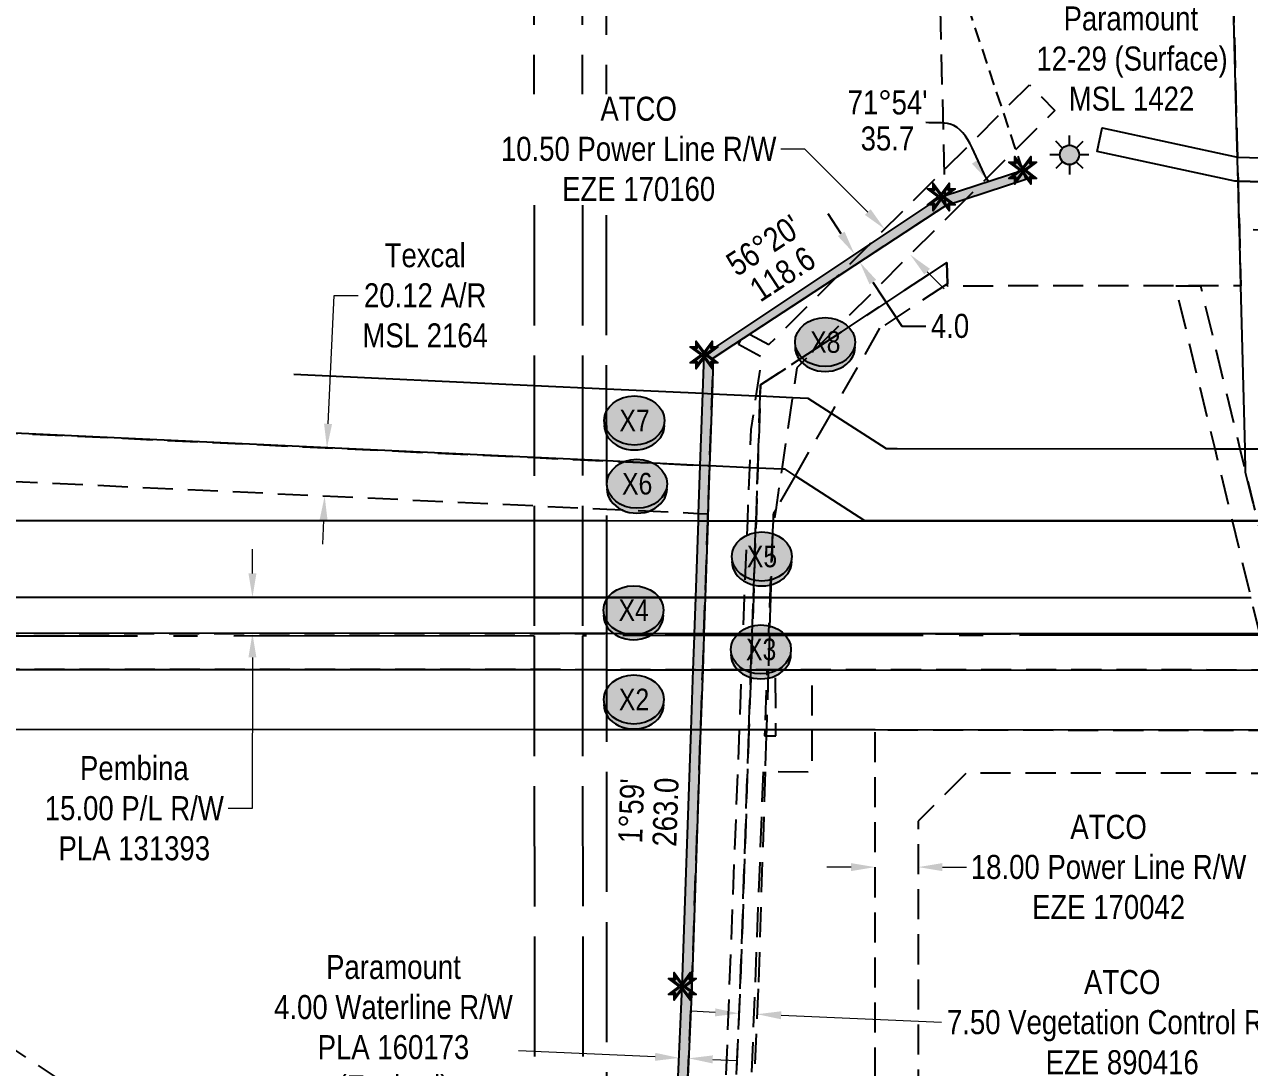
# Model space of a CAD drawing. Extents: x 497994 to 505890, y 6026126 to 6031630.
# Drawn here: x 501313 to 501822, y 6026991 to 6027425 of the extents above; entities that cross this region are included whole.
import ezdxf
from ezdxf.enums import TextEntityAlignment as Align

# ---------------------------------------------------------------- set-up
doc = ezdxf.new("R2010")
doc.units = 0
doc.header["$LTSCALE"] = 5
doc.header["$PDMODE"] = 3
doc.header["$PDSIZE"] = 20
for name, pattern in [('foc-ACCESSROAD', [3.75, 2.5, -1.25]), ('foc-FLOWLINE', [3.75, 2.5, -1.25]), ('foc-QUARTERLINE', [33, 25, -3, 2, -3]), ('foc-TIELINE', [1.875, 1.25, -0.625]), ('foc-UNSURVEYED', [12.5, 10, -2.5])]:
    doc.linetypes.add(name, pattern=pattern)
doc.layers.get('Defpoints').update_dxf_attribs({"color": 9})
for name, color, linetype, lineweight in [('C-RW-T', 13, 'Continuous', 9), ('F-EZE-T', 190, 'Continuous', 9), ('F-FLOWLINE-T', 190, 'Continuous', 9), ('F-RW-T', 190, 'Continuous', 9), ('F-VCE-T', 190, 'Continuous', 9), ('F-WS-T', 190, 'Continuous', 9)]:
    doc.layers.add(name, color=color, linetype=linetype, lineweight=lineweight)
for name, color, linetype in [('F-AR', 190, 'foc-ACCESSROAD'), ('F-EZE', 190, 'foc-FLOWLINE'), ('F-FLOWLINE', 190, 'foc-FLOWLINE'), ('F-RW', 190, 'Continuous'), ('F-VCE', 190, 'foc-FLOWLINE'), ('F-WS', 190, 'foc-ACCESSROAD'), ('F-WS-S', 8, 'Continuous'), ('L-BD1', 253, 'Continuous'), ('L-MON', 1, 'Continuous'), ('L-QSEC', 8, 'foc-QUARTERLINE'), ('L-TIE', 7, 'foc-TIELINE'), ('L-USEC', 7, 'foc-UNSURVEYED'), ('P-CROSSINGS', 250, 'Continuous'), ('P-PROPOSED', 10, 'Continuous'), ('P-PROPOSED-H', 21, 'Continuous'), ('P-TXT', 4, 'Continuous')]:
    doc.layers.add(name, color=color, linetype=linetype)
doc.styles.add('80CG', font='ARIALN.TTF', dxfattribs={"height": 10})
doc.styles.add('80L', font='ARIALN.TTF', dxfattribs={"height": 10})
doc.styles.add('Crossing', font='ARIALN.TTF', dxfattribs={"height": 10})
doc.dimstyles.new('Compass 5 000', dxfattribs={"dimscale": 5, "dimtxt": 9, "dimasz": 2, "dimexe": 0.2, "dimexo": 0.0625, "dimgap": 0.5, "dimtad": 0, "dimtih": 1, "dimtoh": 1, "dimzin": 0, "dimdsep": 46, "dimtxsty": '80CG', "dimcen": 0.1, "dimse1": 1, "dimse2": 1, "dimclrd": 256, "dimclrt": 256, "dimaunit": 1, "dimadec": 4, "dimazin": 0, "dimtfac": 0.06, "dimtofl": 0, "dimtmove": 0, "dimatfit": 1, "dimfxl": 0.2, "dimtolj": 1, "dimtzin": 0, "dimlwd": -1, "dimarcsym": 0})

# ---------------------------------------------------------------- blocks, each defined once
blk = doc.blocks.new('*D429')
at = {"layer": 'Defpoints', "color": 0, "transparency": 16777216}
for p in [(501602.87, 6026949.17), (501613.36, 6026948.77), (501613.01, 6026939.79)]:
    blk.add_point(p, dxfattribs=at)
at = {"layer": 'F-EZE-T', "transparency": 16777216}
for p, q in [((501592.53, 6026940.58), (501582.54, 6026940.97)), ((501623.01, 6026939.4), (501633.14, 6026939.01))]:
    blk.add_line(p, q, dxfattribs=at)
for points in [[(501592.6, 6026942.25), (501592.47, 6026938.92), (501602.53, 6026940.19)], [(501623.07, 6026941.07), (501622.94, 6026937.73), (501613.01, 6026939.79)]]:
    blk.add_solid(points, dxfattribs=at)
at = {"layer": 'F-EZE-T', "transparency": 16777216, "insert": (501692.28, 6026939.01), "char_height": 10, "attachment_point": 5, "style": '80CG'}
blk.add_mtext('\\A1;ATCO\\P10.50 Power Line R/W\\PEZE 170160', dxfattribs=at)
blk = doc.blocks.new('*D431')
at = {"layer": 'Defpoints', "color": 0, "transparency": 16777216}
for p in [(501684.3, 6027074.14), (501666.3, 6027045.79), (501684.3, 6027045.79)]:
    blk.add_point(p, dxfattribs=at)
at = {"layer": 'F-EZE-T', "transparency": 16777216}
for p, q in [((501656.3, 6027074.14), (501646.3, 6027074.14)), ((501694.3, 6027074.14), (501704.3, 6027074.14))]:
    blk.add_line(p, q, dxfattribs=at)
for points in [[(501656.3, 6027075.8), (501656.3, 6027072.47), (501666.3, 6027074.14)], [(501694.3, 6027075.8), (501694.3, 6027072.47), (501684.3, 6027074.14)]]:
    blk.add_solid(points, dxfattribs=at)
at = {"layer": 'F-EZE-T', "transparency": 16777216, "insert": (501763.44, 6027074.14), "char_height": 10, "attachment_point": 5, "style": '80CG'}
blk.add_mtext('\\A1;ATCO\\P18.00 Power Line R/W\\PEZE 170042', dxfattribs=at)
blk = doc.blocks.new('*D432')
at = {"layer": 'Defpoints', "color": 0, "transparency": 16777216}
for p in [(501609.79, 6027014.04), (501617.28, 6027013.72), (501617.25, 6027012.95)]:
    blk.add_point(p, dxfattribs=at)
at = {"layer": 'F-VCE-T', "transparency": 16777216}
for p, q in [((501599.77, 6027013.72), (501589.77, 6027014.16)), ((501627.24, 6027012.51), (501694.01, 6027009.58))]:
    blk.add_line(p, q, dxfattribs=at)
for points in [[(501599.84, 6027015.38), (501599.69, 6027012.05), (501609.76, 6027013.28)], [(501627.31, 6027014.18), (501627.17, 6027010.85), (501617.25, 6027012.95)]]:
    blk.add_solid(points, dxfattribs=at)
at = {"layer": 'F-VCE-T', "transparency": 16777216, "insert": (501769.11, 6027009.58), "char_height": 10, "attachment_point": 5, "style": '80CG'}
blk.add_mtext('\\A1;ATCO\\P7.50 Vegetation Control R/W\\PEZE 890416', dxfattribs=at)
blk = doc.blocks.new('*D444')
at = {"layer": 'Defpoints', "color": 0, "transparency": 16777216}
for p in [(501680.93, 6027328.86), (501637.26, 6027306.48), (501647.85, 6027295.87)]:
    blk.add_point(p, dxfattribs=at)
at = {"layer": 'F-EZE-T', "transparency": 16777216}
for p, q in [((501637.11, 6027372.81), (501627.11, 6027372.81)), ((501663.29, 6027346.56), (501637.11, 6027372.81)), ((501688, 6027321.78), (501695.06, 6027314.7))]:
    blk.add_line(p, q, dxfattribs=at)
for points in [[(501664.47, 6027347.74), (501662.11, 6027345.38), (501670.35, 6027339.48)], [(501689.18, 6027322.96), (501686.82, 6027320.6), (501680.93, 6027328.86)]]:
    blk.add_solid(points, dxfattribs=at)
at = {"layer": 'F-EZE-T', "transparency": 16777216, "insert": (501567.97, 6027372.81), "char_height": 10, "attachment_point": 5, "style": '80CG', "bg_fill": 3, "box_fill_scale": 1.1, "bg_fill_color": 256, "bg_fill_true_color": 13158600, "bg_fill_transparency": 0}
blk.add_mtext('\\A1;ATCO\\P10.50 Power Line R/W\\PEZE 170160', dxfattribs=at)
blk = doc.blocks.new('*D449')
at = {"layer": 'Defpoints', "color": 0, "transparency": 16777216}
for p in [(501438.31, 6027248.5), (501575.45, 6027242.08), (501574.51, 6027221.98)]:
    blk.add_point(p, dxfattribs=at)
at = {"layer": 'F-FLOWLINE-T', "transparency": 16777216}
for p, q in [((501438.78, 6027258.49), (501441.28, 6027311.9)), ((501441.28, 6027311.9), (501451.28, 6027311.9)), ((501436.9, 6027218.41), (501436.44, 6027208.42))]:
    blk.add_line(p, q, dxfattribs=at)
for points in [[(501437.11, 6027258.57), (501440.44, 6027258.41), (501438.31, 6027248.5)], [(501435.24, 6027218.49), (501438.57, 6027218.33), (501437.37, 6027228.4)]]:
    blk.add_solid(points, dxfattribs=at)
at = {"layer": 'F-FLOWLINE-T', "transparency": 16777216, "insert": (501479.18, 6027311.9), "char_height": 10, "attachment_point": 5, "style": '80CG'}
blk.add_mtext('\\A1;Texcal\\P20.12 A/R\\PMSL 2164', dxfattribs=at)
blk = doc.blocks.new('*D465')
at = {"layer": 'Defpoints', "color": 0, "transparency": 16777216}
for p in [(501369.52, 6027186.34), (501369.51, 6027171.34), (501407.31, 6027171.32)]:
    blk.add_point(p, dxfattribs=at)
at = {"layer": 'F-RW-T', "transparency": 16777216}
for p, q in [((501407.33, 6027196.32), (501407.33, 6027206.32)), ((501407.31, 6027161.32), (501407.27, 6027098.58)), ((501407.27, 6027098.58), (501397.27, 6027098.58))]:
    blk.add_line(p, q, dxfattribs=at)
for points in [[(501405.66, 6027196.32), (501408.99, 6027196.32), (501407.32, 6027186.32)], [(501405.64, 6027161.32), (501408.97, 6027161.32), (501407.31, 6027171.32)]]:
    blk.add_solid(points, dxfattribs=at)
at = {"layer": 'F-RW-T', "transparency": 16777216, "insert": (501358.19, 6027098.58), "char_height": 10, "attachment_point": 5, "style": '80CG'}
blk.add_mtext('\\A1;Pembina\\P15.00 P/L R/W\\PPLA 131393', dxfattribs=at)
blk = doc.blocks.new('GAS')
h = blk.add_hatch(color=255)
h.dxf.hatch_style = 1
edge = h.paths.add_edge_path()
edge.add_arc((0, 0), 0.9, 0, 360)
for p, q in [((-0.57, 0.57), (-1.14, 1.14)), ((0, 0.81), (0, 1.62)), ((0.57, 0.57), (1.14, 1.14)), ((-0.81, 0), (-1.62, 0)), ((1.62, 0), (0.81, 0)), ((-0.57, -0.57), (-1.14, -1.14)), ((0, -0.81), (0, -1.62)), ((1.14, -1.14), (0.57, -0.57))]:
    blk.add_line(p, q)
blk.add_circle((0, 0), 0.8)
blk = doc.blocks.new('*D516')
at = {"layer": 'Defpoints', "color": 0, "transparency": 16777216}
for p in [(501658.67, 6027329.8), (501659.9, 6027325.82), (501660.86, 6027326.45)]:
    blk.add_point(p, dxfattribs=at)
at = {"layer": 'P-TXT', "transparency": 16777216}
for p, q in [((501652.22, 6027337.53), (501646.74, 6027345.89)), ((501665.39, 6027317.46), (501677.39, 6027299.18)), ((501677.39, 6027299.18), (501687.39, 6027299.18))]:
    blk.add_line(p, q, dxfattribs=at)
for points in [[(501653.61, 6027338.44), (501650.83, 6027336.61), (501657.71, 6027329.17)], [(501666.78, 6027318.38), (501663.99, 6027316.55), (501659.9, 6027325.82)]]:
    blk.add_solid(points, dxfattribs=at)
at = {"layer": 'P-TXT', "transparency": 16777216, "insert": (501697.5, 6027299.18), "char_height": 10, "attachment_point": 5, "style": '80CG'}
blk.add_mtext('\\A1;4.0', dxfattribs=at)
blk = doc.blocks.new('xing2')
h = blk.add_hatch(color=50)
h.dxf.hatch_style = 1
edge = h.paths.add_edge_path()
edge.add_ellipse((0, 0), major_axis=(-12.5, 0), ratio=0.816297, start_angle=0, end_angle=360)
h = blk.add_hatch(color=250)
h.dxf.hatch_style = 1
edge = h.paths.add_edge_path()
edge.add_ellipse((0, -2.05), major_axis=(-12.5, 0), ratio=0.816297, start_angle=0, end_angle=180)
edge.add_line((12.5, -2.05), (12.5, 0))
edge.add_ellipse((0, 0), major_axis=(-12.5, 0), ratio=0.816297, start_angle=0, end_angle=180, ccw=False)
edge.add_line((-12.5, 0), (-12.5, -2.05))
at = {"color": 250}
blk.add_ellipse((0, 0), major_axis=(-12.5, 0), ratio=0.816297, dxfattribs=at)
blk.add_ellipse((0, -2.05), major_axis=(-12.5, 0), ratio=0.816297, start_param=0, end_param=3.141593, dxfattribs=at)
at = {"color": 250, "style": 'Crossing'}
blk.add_attdef('CROSSING', text='', height=9, dxfattribs=at).set_placement((0.09, 0.02), align=Align.MIDDLE_CENTER)
at = {"color": 250, "style": 'Crossing', "flags": 1}
for tag, p in [('OWNER', (0.09, -12.49)), ('DESCRIPTION', (0.09, -25.77)), ('LOCATION', (0.09, -39.3)), ('DWG_REF', (0.09, -52.84))]:
    blk.add_attdef(tag, text='', height=9, dxfattribs=at).set_placement(p, align=Align.MIDDLE_CENTER)
blk = doc.blocks.new('*D523')
at = {"layer": 'C-RW-T', "transparency": 16777216}
for p, q in [((501574.8, 6026995.22), (501518.02, 6026997.75)), ((501598.77, 6026994.15), (501608.76, 6026993.71))]:
    blk.add_line(p, q, dxfattribs=at)
for points in [[(501574.87, 6026996.89), (501574.72, 6026993.56), (501584.79, 6026994.78)], [(501598.84, 6026995.82), (501598.7, 6026992.49), (501588.78, 6026994.6)]]:
    blk.add_solid(points, dxfattribs=at)
at = {"layer": 'Defpoints', "color": 0, "transparency": 16777216}
for p in [(501584.79, 6026994.78), (501584.1, 6026979.24), (501588.09, 6026979.06)]:
    blk.add_point(p, dxfattribs=at)
at = {"layer": 'C-RW-T', "transparency": 16777216, "insert": (501465.98, 6026997.75), "char_height": 10, "attachment_point": 5, "style": '80CG'}
blk.add_mtext('\\A1;Paramount\\P4.00 Waterline R/W\\PPLA 160173\\P(Expired)\\P(To be Cancelled)', dxfattribs=at)
blk = doc.blocks.new('TEMP')
h = blk.add_hatch(color=255)
h.dxf.hatch_style = 1
h.paths.add_polyline_path([(0, 0.25), (-0.67, 1.15), (-0.67, 0.67), (-1.15, 0.67), (-0.25, 0), (-1.15, -0.67), (-0.67, -0.67), (-0.67, -1.15), (0, -0.25), (0.67, -1.15), (0.67, -0.67), (1.15, -0.67), (0.25, 0), (1.15, 0.67), (0.67, 0.67), (0.67, 1.15)])
h.paths.add_polyline_path([(0.57, 0.85), (0.57, 0.57), (0.85, 0.57), (0.08, 0), (0.85, -0.57), (0.57, -0.57), (0.57, -0.85), (0, -0.08), (-0.57, -0.85), (-0.57, -0.57), (-0.85, -0.57), (-0.08, 0), (-0.85, 0.57), (-0.57, 0.57), (-0.57, 0.85), (0, 0.08)], flags=16)
h = blk.add_hatch(color=1)
h.dxf.hatch_style = 1
h.paths.add_polyline_path([(0, 0.08), (-0.57, 0.85), (-0.57, 0.57), (-0.85, 0.57), (-0.08, 0), (-0.85, -0.57), (-0.57, -0.57), (-0.57, -0.85), (0, -0.08), (0.57, -0.85), (0.57, -0.57), (0.85, -0.57), (0.08, 0), (0.85, 0.57), (0.57, 0.57), (0.57, 0.85)])
at = {"color": 1}
for p, q in [((-0.08, 0), (0.08, 0)), ((0, 0.08), (0, -0.08))]:
    blk.add_line(p, q, dxfattribs=at)
at = {"color": 255, "flags": 128}
blk.add_lwpolyline([(-0.25, 0), (-1.15, 0.67), (-0.67, 0.67), (-0.67, 1.15), (0, 0.25), (0.67, 1.15), (0.67, 0.67), (1.15, 0.67), (0.25, 0), (1.15, -0.67), (0.67, -0.67), (0.67, -1.15), (0, -0.25), (-0.67, -1.15), (-0.67, -0.67), (-1.15, -0.67)], close=True, dxfattribs=at)
at = {"color": 1, "flags": 128}
blk.add_lwpolyline([(-0.08, 0), (-0.85, 0.57), (-0.57, 0.57), (-0.57, 0.85), (0, 0.08), (0.57, 0.85), (0.57, 0.57), (0.85, 0.57), (0.08, 0), (0.85, -0.57), (0.57, -0.57), (0.57, -0.85), (0, -0.08), (-0.57, -0.85), (-0.57, -0.57), (-0.85, -0.57)], close=True, dxfattribs=at)

msp = doc.modelspace()

# ---------------------------------------------------------------- hatches: boundary and pattern name
at = {"layer": 'P-PROPOSED-H'}
h = msp.add_hatch(color=256, dxfattribs=at)
h.dxf.hatch_style = 1
h.paths.add_polyline_path([(501581.525, 6026831.191), (501580.893, 6026817.319), (501580.693, 6026812.766), (501554.849, 6026828.424), (501524.682, 6026846.699), (501515.086, 6026852.513), (501517.158, 6026855.934), (501524.68, 6026851.377), (501554.847, 6026833.099), (501575.547, 6026820.558), (501576.995, 6026819.68), (501577.612, 6026833.562), (501586.111, 6027024.491), (501589.807, 6027131.248), (501590.671, 6027156.234), (501591.162, 6027170.384), (501591.19, 6027171.222), (501591.71, 6027186.224), (501592.817, 6027218.215), (501592.917, 6027221.117), (501593.614, 6027241.231), (501594.652, 6027271.221), (501595.204, 6027287.184), (501693.847, 6027352.88), (501695.48, 6027353.414), (501727.741, 6027363.957), (501728.983, 6027360.157), (501695.589, 6027349.243), (501599.021, 6027285.874), (501598.515, 6027271.04), (501597.492, 6027241.049), (501596.806, 6027220.935), (501596.713, 6027218.213), (501595.621, 6027186.221), (501595.109, 6027171.22), (501595.081, 6027170.388), (501594.598, 6027156.232), (501593.745, 6027131.245), (501590.097, 6027024.326)])

# ---------------------------------------------------------------- linework, layer by layer
at = {"layer": 'F-AR', "flags": 128}
for points in [[(502446.152, 6027374.68), (502419.528, 6027374.707), (502411.879, 6027374.715), (502409.836, 6027374.717), (502397.537, 6027374.729), (502390.157, 6027374.737), (502387.845, 6027374.739), (502379.222, 6027374.747), (502372.125, 6027374.754), (502369.534, 6027374.757), (502346.205, 6027374.781), (502157.127, 6027374.972), (502057.621, 6027332.808), (501827.894, 6027339.088), (501817.829, 6027339.363), (501817.603, 6027348.103), (501817.31, 6027359.374), (501827.375, 6027359.1), (502053.823, 6027352.908), (502153.076, 6027394.965), (502346.193, 6027394.771), (502383.621, 6027394.733), (502385.63, 6027394.731), (502393.115, 6027394.723), (502401.934, 6027394.714), (502403.662, 6027394.712), (502411.432, 6027394.705), (502420.134, 6027394.696), (502423.941, 6027394.692), (502425.361, 6027394.691), (502433.423, 6027394.683), (502445.27, 6027394.671), (502446.14, 6027394.67)], [(500978.674, 6027270.004), (501024.031, 6027267.881), (501524.505, 6027244.465), (501554.665, 6027243.054), (501593.614, 6027241.231), (501597.492, 6027241.049), (501596.806, 6027220.935), (501592.917, 6027221.117), (501554.674, 6027222.907), (501524.514, 6027224.318), (500939.22, 6027251.704), (500931.524, 6027252.065), (500919.331, 6027252.636), (500911.4, 6027253.007), (500911.393, 6027269.972)]]:
    msp.add_lwpolyline(points, dxfattribs=at)
at = {"layer": 'F-EZE', "flags": 128}
for points in [[(502446.121, 6027425.451), (502443.971, 6027422.264), (502430.565, 6027402.402), (502425.361, 6027394.691), (502411.879, 6027374.715), (502385.932, 6027336.271), (502368.331, 6027310.193), (502346.263, 6027277.5), (502306.863, 6027219.121), (502285.24, 6027187.085), (502275.107, 6027172.071), (502274.429, 6027171.065), (502264.976, 6027157.062), (502248.144, 6027132.073), (502250.752, 6027132.077), (502260.785, 6027132.094), (502263.371, 6027132.099), (502263.468, 6027123.325), (502253.904, 6027114.113), (502238.116, 6027114.105), (502223.567, 6027093.419), (502208.844, 6027103.774), (502216.078, 6027114.06), (501861.212, 6027113.166), (501850.866, 6027113.142), (501840.513, 6027113.137), (501832.343, 6027113.124), (501704.289, 6027113.273), (501684.3, 6027093.244), (501684.3, 6026969.126), (501666.3, 6026969.127), (501666.3, 6027131.199), (501832.405, 6027131.116), (501836.138, 6027131.124), (501846.49, 6027131.139), (501856.833, 6027131.161), (502216.639, 6027132), (502226.103, 6027132.022), (502242.964, 6027157.013), (502252.45, 6027171.042), (502253.112, 6027172.023), (502263.262, 6027187.036), (502284.92, 6027219.072), (502346.244, 6027309.783), (502349.789, 6027315.027), (502367.387, 6027341.056), (502390.157, 6027374.737), (502403.662, 6027394.712), (502410.414, 6027404.7), (502439.862, 6027448.26), (502426.877, 6027448.275), (502426.899, 6027466.273), (502433.094, 6027466.261), (502441.972, 6027466.25), (502446.097, 6027466.247)], [(500622.853, 6027169.973), (500722.854, 6027169.915), (500723.786, 6027170.478), (501028.438, 6027170.936), (501050.586, 6027170.971), (501301.869, 6027171.377), (501524.538, 6027171.257), (501554.697, 6027171.24), (501591.19, 6027171.222), (501595.109, 6027171.22), (501611.881, 6027171.211), (501615.197, 6027171.21), (501622.381, 6027171.208), (501826.406, 6027171.131), (501832.534, 6027171.095), (501836.761, 6027171.141), (501847.106, 6027171.151), (502226.516, 6027171.963), (502235.041, 6027171.982), (502238.201, 6027171.989), (502244.858, 6027172.004), (502253.112, 6027172.023), (502256.543, 6027172.03), (502266.898, 6027172.053), (502275.107, 6027172.071), (502278.582, 6027172.08), (502314.397, 6027172.16), (502336.053, 6027172.208), (502340.232, 6027172.218), (502342.696, 6027171.139), (502346.329, 6027169.55), (502485.694, 6027108.559)], [(502478.987, 6027095.149), (502346.339, 6027153.203), (502343.385, 6027154.495), (502329.954, 6027157.208), (502320.447, 6027157.186), (502308.568, 6027157.16), (502298.578, 6027157.137), (502286.767, 6027157.111), (502268.14, 6027157.07), (502264.976, 6027157.062), (502256.312, 6027157.043), (502246.101, 6027157.02), (502242.964, 6027157.013), (502234.272, 6027156.994), (501850.757, 6027156.142), (501840.414, 6027156.12), (501832.492, 6027156.102), (501830.064, 6027156.104), (501621.907, 6027156.217), (501621.241, 6027156.218), (501614.69, 6027156.221), (501613.734, 6027156.221), (501611.407, 6027156.223), (501610.738, 6027156.223), (501594.598, 6027156.232), (501590.671, 6027156.234), (501554.704, 6027156.254), (501524.545, 6027156.271), (501301.881, 6027156.392), (501072.897, 6027156.023), (501050.758, 6027155.988), (500723.839, 6027155.482), (500722.858, 6027155.709), (500622.857, 6027155.553)]]:
    msp.add_lwpolyline(points, dxfattribs=at)
for points in [[(501704.19, 6027352.054), (501641.918, 6027289.953), (501633.776, 6027281.834), (501631.934, 6027269.477), (501629.612, 6027253.899), (501627.487, 6027239.646), (501624.967, 6027222.738), (501624.29, 6027218.198), (501623.691, 6027213.886), (501622.523, 6027186.204), (501621.992, 6027171.209), (501615.198, 6027171.214), (501611.881, 6027171.213), (501611.49, 6027171.214), (501612.019, 6027186.21), (501613.328, 6027218.206), (501614.169, 6027240.269), (501614.783, 6027256.109), (501616.881, 6027270.181), (501619.268, 6027286.195), (501609.448, 6027291.448), (501610.494, 6027293.403), (501612.277, 6027296.736), (501614.093, 6027295.764), (501622.177, 6027291.44), (501650.414, 6027319.599), (501663.561, 6027332.709), (501695.199, 6027364.26), (501730.527, 6027399.493), (501741.114, 6027388.877), (501710.464, 6027358.311), (501704.19, 6027352.054)], [(501620.441, 6027131.23), (501620.343, 6027128.715), (501621.038, 6027128.717), (501625.009, 6027128.726), (501625.003, 6027131.227), (501624.945, 6027156.22), (501639.937, 6027156.206), (501639.996, 6027131.219), (501640.037, 6027113.648), (501620.564, 6027113.719), (501619.761, 6027113.721), (501614.142, 6026968.892), (501609.516, 6026849.674), (501602.583, 6026849.979), (501599.032, 6026850.135), (501609.939, 6027131.236), (501610.856, 6027156.223), (501611.407, 6027156.223), (501613.734, 6027156.221), (501614.69, 6027156.221), (501621.326, 6027156.218), (501620.441, 6027131.23)]]:
    msp.add_lwpolyline(points, close=True, dxfattribs=at)
at = {"layer": 'F-FLOWLINE', "flags": 128}
msp.add_lwpolyline([(501966.164, 6026601.767), (501976.628, 6026595.65), (501964.24, 6026595.673), (501953.602, 6026595.693), (501944.394, 6026601.087), (501916.752, 6026617.277), (501907.563, 6026622.659), (501905.423, 6026623.912), (501829.798, 6026668.207), (501828.487, 6026668.975), (501786.949, 6026693.652), (501780.163, 6026697.664), (501765.734, 6026706.321), (501757.262, 6026711.403), (501741.383, 6026720.93), (501607.845, 6026801.049), (501606.405, 6026801.913), (501600.565, 6026805.416), (501597.698, 6026807.139), (501580.893, 6026817.319), (501579.438, 6026818.2), (501576.995, 6026819.68), (501575.547, 6026820.558), (501554.847, 6026833.099), (501524.68, 6026851.377), (501517.158, 6026855.934), (501515.711, 6026856.811), (501514.753, 6026857.392), (501335.46, 6026966.025), (501323.752, 6026973.119), (501087.968, 6027131.061), (501050.758, 6027155.988), (501029.751, 6027170.054), (501028.438, 6027170.936), (501006.105, 6027185.901), (500958.45, 6027217.824), (500919.335, 6027244.026), (500919.333, 6027247.911), (500919.331, 6027252.636), (500931.524, 6027252.065), (500931.525, 6027250.775), (500932.151, 6027250.356), (500980.637, 6027217.858), (501028.266, 6027185.936), (501050.586, 6027170.971), (501051.935, 6027170.065), (501072.897, 6027156.023), (501110.086, 6027131.096), (501332.034, 6026982.341), (501514.526, 6026871.783), (501524.674, 6026865.634), (501554.841, 6026847.358), (501577.612, 6026833.562), (501581.525, 6026831.191), (501598.355, 6026820.997), (501601.233, 6026819.251), (501606.985, 6026815.769), (501608.554, 6026814.819), (501754.376, 6026726.468), (501769.323, 6026717.412), (501770.164, 6026716.902), (501778.589, 6026711.799), (501798.116, 6026699.968), (501799.679, 6026699.073), (501841.415, 6026674.701), (501842.943, 6026673.807), (501926.123, 6026625.177), (501927.723, 6026624.242), (501937.47, 6026618.542), (501966.164, 6026601.767)], close=True, dxfattribs=at)
at = {"layer": 'F-RW'}
for points in [[(501823.533, 6027225.543), (501820.454, 6027238.245), (501820.197, 6027248.109), (501818.437, 6027315.935), (501817.829, 6027339.363), (501817.603, 6027348.103), (501817.31, 6027359.374), (501817.084, 6027368.127), (501817.05, 6027369.406), (501816.824, 6027378.158), (501815.275, 6027437.876)], [(501827.375, 6027359.1), (501817.31, 6027359.374), (501815.989, 6027359.408), (501758.722, 6027371.788), (501760.823, 6027381.561), (501817.05, 6027369.406), (501827.115, 6027369.119)], [(501424.542, 6027279.181), (501524.492, 6027274.505), (501554.652, 6027273.093), (501594.652, 6027271.221), (501598.515, 6027271.04), (501616.881, 6027270.181), (501618.54, 6027270.103), (501631.934, 6027269.477), (501638.296, 6027269.179), (501647.989, 6027262.937), (501670.898, 6027248.182), (501675.531, 6027248.18), (501807.71, 6027248.114), (501818.064, 6027248.11), (501820.196, 6027248.109), (501830.252, 6027248.104), (501832.542, 6027248.103), (502255.316, 6027249.044), (502320.577, 6027350.78), (502346.223, 6027344.526), (502350.915, 6027343.382), (502366.406, 6027339.605), (502385.104, 6027335.046), (502446.185, 6027320.274)], [(502446.203, 6027289.321), (502438.679, 6027291.165), (502367.294, 6027308.657), (502348.583, 6027313.241), (502346.242, 6027313.815), (502333.944, 6027316.829), (502270.927, 6027219.044), (502266.849, 6027219.034), (502259.703, 6027219.019), (501835.692, 6027218.103), (501832.567, 6027218.096), (501825.337, 6027218.1), (501814.983, 6027218.105), (501662.106, 6027218.18), (501633.067, 6027236.882), (501628.877, 6027239.581), (501627.487, 6027239.646), (501617.526, 6027240.112), (501614.169, 6027240.269), (501597.492, 6027241.049), (501593.614, 6027241.231), (501554.665, 6027243.054), (501524.505, 6027244.465), (501024.031, 6027267.882)], [(501301.832, 6027218.358), (501524.517, 6027218.248), (501554.676, 6027218.233), (501592.817, 6027218.215), (501596.713, 6027218.213), (501613.342, 6027218.204), (501616.33, 6027218.204), (501616.786, 6027218.203), (501623.854, 6027218.198), (501662.106, 6027218.18), (501814.983, 6027218.105), (501825.337, 6027218.1)], [(501822.75, 6027186.102), (501622.855, 6027186.207), (501622.498, 6027186.207), (501615.705, 6027186.211), (501614.99, 6027186.211), (501612.355, 6027186.213), (501611.993, 6027186.213), (501595.621, 6027186.221), (501591.71, 6027186.224), (501554.69, 6027186.243), (501524.531, 6027186.258), (501301.856, 6027186.375)], [(501301.856, 6027186.375), (501524.531, 6027186.258), (501554.69, 6027186.243), (501591.71, 6027186.224), (501595.621, 6027186.221), (501611.993, 6027186.213), (501612.355, 6027186.213), (501614.99, 6027186.211), (501615.705, 6027186.211), (501622.498, 6027186.207), (501622.855, 6027186.207), (501822.75, 6027186.102)], [(501826.406, 6027171.131), (501622.381, 6027171.208), (501615.197, 6027171.21), (501611.881, 6027171.211), (501595.109, 6027171.22), (501591.19, 6027171.222), (501554.697, 6027171.24), (501524.538, 6027171.257), (501301.869, 6027171.377)], [(501301.881, 6027156.392), (501524.545, 6027156.271), (501554.704, 6027156.254), (501590.671, 6027156.234), (501594.598, 6027156.231), (501610.738, 6027156.223), (501611.407, 6027156.222), (501613.734, 6027156.221), (501614.69, 6027156.22), (501621.241, 6027156.217), (501621.907, 6027156.216), (501830.064, 6027156.103)], [(502467.817, 6027072.812), (502346.355, 6027125.978), (502332.01, 6027132.257), (502294.457, 6027132.17), (502272.601, 6027132.119), (502263.371, 6027132.097), (502260.785, 6027132.091), (502250.752, 6027132.07), (502248.144, 6027132.065), (502226.103, 6027132.014), (502216.639, 6027131.992), (501856.833, 6027131.165), (501846.49, 6027131.141), (501836.138, 6027131.124), (501832.405, 6027131.116), (501666.3, 6027131.203), (501621.117, 6027131.23), (501613.846, 6027131.234), (501610.618, 6027131.235), (501593.745, 6027131.245), (501589.807, 6027131.247), (501554.715, 6027131.267), (501524.556, 6027131.283), (501301.906, 6027131.405)]]:
    msp.add_lwpolyline(points, dxfattribs=at)
at = {"layer": 'F-VCE'}
msp.add_lwpolyline([(501607.816, 6026969.13), (501610.205, 6027023.496), (501613.846, 6027131.234), (501614.69, 6027156.221), (501615.17, 6027170.406), (501615.197, 6027171.211), (501615.705, 6027186.211), (501616.786, 6027218.203), (501617.297, 6027233.341), (501617.526, 6027240.112), (501618.54, 6027270.103), (501618.696, 6027274.715), (501641.918, 6027289.953), (501696.201, 6027325.576), (501696.43, 6027316.753), (501668.2, 6027298.229), (501647.989, 6027262.937), (501633.067, 6027236.882), (501624.967, 6027222.738), (501623.953, 6027220.969), (501623.86, 6027218.197), (501623.713, 6027213.884), (501622.855, 6027186.207), (501622.381, 6027171.208), (501622.355, 6027170.413), (501621.907, 6027156.216), (501621.117, 6027131.23), (501621.038, 6027128.717), (501620.564, 6027113.719), (501617.712, 6027023.495), (501615.327, 6026969.13)], dxfattribs=at)
at = {"layer": 'F-WS', "flags": 128}
msp.add_lwpolyline([(501815.275, 6027437.876), (501816.824, 6027378.158), (501817.05, 6027369.406), (501817.084, 6027368.127), (501817.31, 6027359.374), (501817.603, 6027348.103), (501817.829, 6027339.363), (501818.437, 6027315.935), (501801.633, 6027315.919), (501791.282, 6027315.907), (501696.455, 6027315.812), (501696.43, 6027316.753), (501696.201, 6027325.576), (501618.696, 6027274.715), (501618.54, 6027270.103), (501617.526, 6027240.112), (501617.297, 6027233.341), (501616.786, 6027218.203), (501615.705, 6027186.211), (501615.197, 6027171.21), (501615.17, 6027170.406), (501614.69, 6027156.221), (501613.846, 6027131.234), (501610.205, 6027023.496), (501607.814, 6026969.13), (501602.781, 6026854.505), (501602.323, 6026844.06), (501601.734, 6026830.652), (501601.233, 6026819.251), (501601.108, 6026816.655), (501600.565, 6026805.416), (501592.342, 6026635.027), (501592.3, 6026634.159), (501591.569, 6026619.018), (501590.898, 6026606.77), (501590.524, 6026599.559), (501590.497, 6026597.776), (501589.063, 6026567.087), (501568.628, 6026560.038), (501569.757, 6026588.162), (501569.81, 6026589.467), (501570.196, 6026597.537), (501580.693, 6026812.766), (501580.893, 6026817.319), (501581.525, 6026831.191), (501590.097, 6027024.326), (501593.745, 6027131.245), (501594.598, 6027156.232), (501595.081, 6027170.388), (501595.109, 6027171.22), (501595.621, 6027186.221), (501596.713, 6027218.213), (501596.806, 6027220.935), (501597.492, 6027241.049), (501598.515, 6027271.04), (501599.021, 6027285.874), (501695.589, 6027349.243), (501695.48, 6027353.414), (501693.293, 6027437.753), (501704.81, 6027437.765), (501724.824, 6027437.832), (501732.327, 6027437.793), (501815.275, 6027437.876)], close=True, dxfattribs=at)
msp.add_lwpolyline([(501749.955, 6026146.179), (501873.366, 6026259.3), (501896.198, 6026280.22), (501954.117, 6026333.31), (501954.099, 6026342.797), (501954.091, 6026346.509), (501954.033, 6026376.667), (501931.748, 6026376.645), (501923.466, 6026376.637), (501912.896, 6026376.626), (501892.25, 6026376.606), (501879.923, 6026376.594), (501884.211, 6026405.589), (501884.939, 6026410.517), (501885.672, 6026415.476), (501886.529, 6026421.275), (501894.68, 6026476.396), (501894.854, 6026477.572), (501898.111, 6026499.599), (501861.355, 6026496.715), (501853.764, 6026496.119), (501843.801, 6026495.337), (501833.837, 6026494.555), (501789.878, 6026491.106), (501791.267, 6026468.28), (501835.694, 6026471.767), (501836.799, 6026458.197), (501848.282, 6026430.456), (501697.715, 6026418.641), (501692.176, 6026488.873), (501691.39, 6026498.845), (501686.61, 6026559.451), (501685.411, 6026574.647), (501650.544, 6026571.912), (501644.528, 6026571.441), (501639.778, 6026571.067), (501637.506, 6026570.889), (501634.26, 6026570.634), (501619.682, 6026569.601), (501619.279, 6026569.466), (501618.639, 6026569.265), (501611.654, 6026568.859), (501589.063, 6026567.087), (501590.509, 6026597.777), (501621.029, 6026599.483), (501641.106, 6026600.605), (501646.635, 6026600.914), (501652.673, 6026601.251), (501672.336, 6026602.35), (501680.094, 6026602.819), (501683.455, 6026603.022), (501696.985, 6026603.84), (501717.224, 6026605.086), (501916.752, 6026617.277), (501937.47, 6026618.542), (501967.532, 6026620.38), (501966.014, 6026627.245), (501965.881, 6026627.769), (501963.505, 6026636.613), (501962.631, 6026639.864), (501959.298, 6026652.222), (501956.83, 6026661.507), (501942.363, 6026716.16), (501931.915, 6026755.41), (501926.721, 6026774.927), (501925.907, 6026777.758), (501924.643, 6026782.738), (501921.596, 6026794.002), (501920.752, 6026797.362), (501880.674, 6026947.971), (501840.513, 6027113.137), (501836.138, 6027131.124), (501830.064, 6027156.103), (501827.11, 6027168.251), (501826.533, 6027170.608), (501826.406, 6027171.131), (501822.75, 6027186.102), (501821.198, 6027192.46), (501814.983, 6027218.105), (501807.71, 6027248.115), (501791.282, 6027315.907), (501801.633, 6027315.919), (501818.064, 6027248.11), (501820.455, 6027238.245), (501823.533, 6027225.543), (501823.747, 6027224.662), (501825.337, 6027218.1), (501830.974, 6027194.839), (501831.162, 6027194.068), (501833.109, 6027186.099), (501834.643, 6027179.817), (501834.831, 6027179.048), (501836.761, 6027171.141), (501836.888, 6027170.618), (501837.083, 6027169.826), (501838.306, 6027164.793), (501840.065, 6027157.56), (501840.414, 6027156.12), (501846.063, 6027132.892), (501846.49, 6027131.139), (501850.437, 6027114.906), (501850.866, 6027113.142), (501890.427, 6026950.45), (501927.359, 6026811.111), (501929.102, 6026804.535), (501929.762, 6026802.026), (501929.961, 6026801.284), (501931.747, 6026794.556), (501932.98, 6026789.893), (501933.832, 6026786.65), (501934.148, 6026785.464), (501935.056, 6026782.062), (501935.909, 6026778.841), (501940.252, 6026762.475), (501941.089, 6026759.316), (501950.581, 6026723.543), (501950.997, 6026721.902), (501951.481, 6026720.051), (501975.48, 6026629.633), (501976.065, 6026627.43), (501978.348, 6026627.351), (501986.575, 6026627.069), (502012.153, 6026626.191), (502018.163, 6026625.985), (502021.212, 6026625.88), (502065.172, 6026624.372), (502075.167, 6026623.846), (502189.231, 6026617.847), (502313.672, 6026665.692), (502346.625, 6026678.532), (502445.018, 6026716.874), (502457.01, 6026721.803)], dxfattribs=at)
at = {"layer": 'L-QSEC', "flags": 128}
for points in [[(501524.538, 6027170.321), (500722.853, 6027169.915)], [(502346.328, 6027171.143), (501544.645, 6027170.341)]]:
    msp.add_lwpolyline(points, dxfattribs=at)
at = {"layer": 'L-TIE', "flags": 128}
msp.add_lwpolyline([(501727.741, 6027363.957), (501524.18, 6027974.435)], dxfattribs=at)
at = {"layer": 'L-USEC', "flags": 128}
for points in [[(501524.18, 6027974.436), (501524.538, 6027170.321)], [(501544.286, 6027974.445), (501544.645, 6027170.33)], [(501554.699, 6027170.351), (501554.338, 6027974.466)], [(501524.538, 6027170.321), (501524.896, 6026366.208)], [(501544.645, 6027170.33), (501545.002, 6026366.228)], [(501555.05, 6026376.291), (501554.699, 6027170.351)]]:
    msp.add_lwpolyline(points, dxfattribs=at)
at = {"layer": 'P-PROPOSED'}
msp.add_lwpolyline([(501577.612, 6026833.562), (501586.111, 6027024.491), (501589.807, 6027131.248), (501590.671, 6027156.234), (501591.162, 6027170.384), (501591.19, 6027171.222), (501591.71, 6027186.224), (501592.817, 6027218.215), (501592.917, 6027221.117), (501593.614, 6027241.231), (501594.652, 6027271.221), (501595.204, 6027287.184), (501693.847, 6027352.88), (501695.48, 6027353.414), (501727.741, 6027363.957), (501728.983, 6027360.157), (501695.589, 6027349.243), (501599.021, 6027285.874), (501598.515, 6027271.04), (501597.492, 6027241.049), (501596.806, 6027220.935), (501596.713, 6027218.213), (501595.621, 6027186.221), (501595.109, 6027171.22), (501595.081, 6027170.388), (501594.598, 6027156.232), (501593.745, 6027131.245), (501590.097, 6027024.326), (501581.525, 6026831.191)], dxfattribs=at)

# ---------------------------------------------------------------- block references
at = {"layer": 'F-WS-S', "xscale": 4.997354999999984, "yscale": 4.997354999999984, "zscale": 4.997354999999984}
msp.add_blockref('GAS', (501747.167, 6027370.351), dxfattribs=at)
at = {"layer": 'L-MON', "xscale": 4.997354999999998, "yscale": 4.997354999999998, "zscale": 4.997354999999998}
for p in [(501727.741, 6027363.957), (501595.204, 6027287.184), (501586.111, 6027024.491)]:
    msp.add_blockref('TEMP', p, dxfattribs=at)
at = {"layer": 'P-CROSSINGS', "xscale": 0.9994709999999999, "yscale": 0.9994709999999999, "zscale": 0.9994709999999999}
for p, values in [((501566.176, 6027259.895), {'CROSSING': 'X7'}), ((501567.269, 6027233.586), {'CROSSING': 'X6'}), ((501619.196, 6027203.33), {'CROSSING': 'X5'}), ((501565.829, 6027180.961), {'CROSSING': 'X4'}), ((501618.834, 6027164.682), {'CROSSING': 'X3'}), ((501565.957, 6027143.84), {'CROSSING': 'X2'})]:
    msp.add_blockref('xing2', p, dxfattribs=at).add_auto_attribs(values)

# ---------------------------------------------------------------- texts
at = {"layer": 'F-WS-T', "insert": (501732.778, 6027432.102), "char_height": 9.99471, "width": 78.95316, "attachment_point": 1, "style": '80L'}
msp.add_mtext('\\pi11.94681;Paramount\\P\\pi0.66356;12-29 (Surface)\\P\\pi14.10802;MSL 1422', dxfattribs=at)
at = {"layer": 'L-BD1', "style": '80L'}
for s, rotation, p in [("56°20'", 33.2736, (501619.964, 6027332.791)), ('118.6', 33.2736, (501627.778, 6027320.883)), ("1°59'", 88.0175, (501564.887, 6027097.506)), ('263.0', 88.0175, (501579.121, 6027097.013))]:
    msp.add_text(s, height=9.9947, rotation=rotation, dxfattribs=at).set_placement(p, align=Align.MIDDLE)
at = {"layer": 'L-BD1', "insert": (501654.569, 6027397.189), "char_height": 9.99471, "width": 32.78388, "attachment_point": 1, "line_spacing_factor": 0.9, "style": '80L'}
msp.add_mtext("\\pi0.31245;71°54' \\P\\pi5.74955;35.7", dxfattribs=at)

# ---------------------------------------------------------------- dimensions: what is measured, and where the dimension line sits
at = {"layer": 'C-RW-T'}
dim = msp.add_linear_dim(base=(501584.789, 6026994.776), p1=(501588.088, 6026979.058), p2=(501584.097, 6026979.236), angle=177.45129, text='Paramount\\P4.00 Waterline R/W\\PPLA 160173\\P(Expired)\\P(To be Cancelled)', dimstyle='Compass 5 000', dxfattribs=at)
dim.commit()
dim.dimension.update_dxf_attribs({"geometry": '*D523', "text_midpoint": (501465.979, 6026997.748), "dimtype": 161})
at = {"layer": 'F-EZE-T'}
for base, p1, p2, angle, text, picture, middle in [((501684.3, 6027074.138), (501666.3, 6027045.79), (501684.3, 6027045.79), 0.00003, 'ATCO\\P18.00 Power Line R/W\\PEZE 170042', '*D431', (501763.441, 6027074.138)), ((501613.013, 6026939.788), (501602.875, 6026949.173), (501613.361, 6026948.766), 357.77796, 'ATCO\\P10.50 Power Line R/W\\PEZE 170160', '*D429', (501692.276, 6026939.007))]:
    dim = msp.add_linear_dim(base=base, p1=p1, p2=p2, angle=angle, text=text, dimstyle='Compass 5 000', dxfattribs=at)
    dim.commit()
    dim.dimension.update_dxf_attribs({"geometry": picture, "text_midpoint": middle, "dimtype": 161})
at = {"layer": 'F-RW-T'}
dim = msp.add_linear_dim(base=(501407.313, 6027171.32), p1=(501369.519, 6027186.339), p2=(501369.511, 6027171.34), angle=269.96929, text='Pembina\\P15.00 P/L R/W\\PPLA 131393', dimstyle='Compass 5 000', dxfattribs=at)
dim.commit()
dim.dimension.update_dxf_attribs({"geometry": '*D465', "text_midpoint": (501358.188, 6027098.583), "dimtype": 161})
at = {"layer": 'F-VCE-T'}
dim = msp.add_linear_dim(base=(501617.249, 6027012.951), p1=(501609.789, 6027014.044), p2=(501617.283, 6027013.715), angle=357.48764, text='ATCO\\P7.50 Vegetation Control R/W\\PEZE 890416', dimstyle='Compass 5 000', dxfattribs=at)
dim.commit()
dim.dimension.update_dxf_attribs({"geometry": '*D432', "text_midpoint": (501769.111, 6027009.583), "dimtype": 161})

# ---------------------------------------------------------------- leaders
at = {"layer": 'L-BD1', "path_type": 1}
msp.add_leader([(501713.539, 6027359.315), (501697.545, 6027383.162), (501687.436, 6027383.797)], dimstyle='Compass 5 000', override={"dimgap": 0.5, "dimtad": 0}, dxfattribs=at)

# ---------------------------------------------------------------- next in the draw order: dimensions: what is measured, and where the dimension line sits
at = {"layer": 'F-EZE-T'}
dim = msp.add_linear_dim(base=(501680.934, 6027328.862), p1=(501637.262, 6027306.482), p2=(501647.848, 6027295.867), angle=314.92099, text='ATCO\\P10.50 Power Line R/W\\PEZE 170160', dimstyle='Compass 5 000', override={"dimtfill": 1}, dxfattribs=at)
dim.commit()
dim.dimension.update_dxf_attribs({"geometry": '*D444', "text_midpoint": (501567.965, 6027372.812), "dimtype": 161})

# ---------------------------------------------------------------- next in the draw order: block references
at = {"layer": 'L-MON', "xscale": 4.997354999999998, "yscale": 4.997354999999998, "zscale": 4.997354999999998}
msp.add_blockref('TEMP', (501693.847, 6027352.88), dxfattribs=at)
at = {"layer": 'P-CROSSINGS', "xscale": 0.9994709999999999, "yscale": 0.9994709999999999, "zscale": 0.9994709999999999}
msp.add_blockref('xing2', (501645.514, 6027292.521), dxfattribs=at).add_auto_attribs({'CROSSING': 'X8'})

# ---------------------------------------------------------------- next in the draw order: dimensions: what is measured, and where the dimension line sits
at = {"layer": 'F-FLOWLINE-T'}
dim = msp.add_linear_dim(base=(501438.312, 6027248.499), p1=(501574.507, 6027221.979), p2=(501575.448, 6027242.081), angle=87.32049, text='Texcal\\P20.12 A/R\\PMSL 2164', dimstyle='Compass 5 000', dxfattribs=at)
dim.commit()
dim.dimension.update_dxf_attribs({"geometry": '*D449', "text_midpoint": (501479.182, 6027311.902), "dimtype": 161})
at = {"layer": 'P-TXT'}
dim = msp.add_linear_dim(base=(501659.901, 6027325.825), p1=(501658.666, 6027329.796), p2=(501660.86, 6027326.453), angle=303.2736, text='4.0', dimstyle='Compass 5 000', dxfattribs=at)
dim.commit()
dim.dimension.update_dxf_attribs({"geometry": '*D516', "text_midpoint": (501697.503, 6027299.178), "dimtype": 161})

doc.saveas('drawing.dxf')
